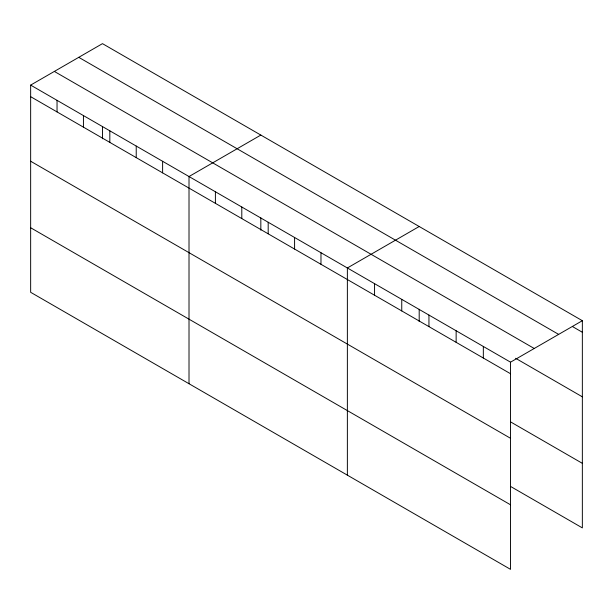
<?xml version="1.0" encoding="UTF-8"?>
<svg xmlns="http://www.w3.org/2000/svg" width="613" height="613" viewBox="0 0 613 613"><rect width="100%" height="100%" fill="white"/><g stroke="black" fill="none" stroke-linecap="round" stroke-linejoin="round"><path stroke-width="0.92" d="M30.65 85.107L510.529 362.168L510.529 569.354L30.65 292.301L30.65 85.107L102.471 43.646L582.35 320.699L582.35 527.893L510.66 486.5M260.832 135.075L189.011 176.536L189.011 383.73M419.192 226.504L347.372 267.965L347.372 475.159M510.529 362.168L582.35 320.699M572.465 326.56L582.35 332.269M78.77 57.331L558.65 334.384M54.35 71.43L534.23 348.483M515.602 358.283L582.35 396.826M30.65 96.678L510.529 373.731M510.66 421.943L582.35 463.336M30.65 161.234L510.529 438.287M30.65 227.745L510.529 504.798M483.335 346.468L483.335 358.03M456.141 330.767L456.141 342.33M428.947 315.067L428.947 326.637M419.192 309.274L419.192 321.626M401.753 299.366L401.753 310.937M374.558 283.666L374.558 295.236M320.974 252.732L320.974 264.295M294.585 237.492L294.585 249.062M268.188 222.251L268.188 233.821M260.832 217.845L260.832 230.197M241.798 207.018L241.798 218.58M215.401 191.777L215.401 203.347M162.614 161.303L162.614 172.866M136.224 146.063L136.224 157.633M109.827 130.822L109.827 142.392M102.471 126.416L102.471 138.768M83.437 115.589L83.437 127.152M57.04 100.348L57.04 111.918"/></g></svg>
